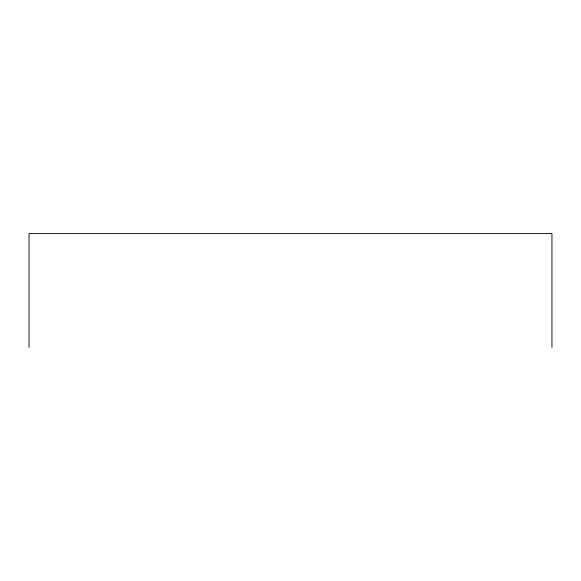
<?xml version="1.0" encoding="UTF-8"?>
<svg xmlns="http://www.w3.org/2000/svg" width="581" height="581" viewBox="0 0 581 581"><rect width="100%" height="100%" fill="white"/><g stroke="black" fill="none" stroke-linecap="round" stroke-linejoin="round"><path stroke-width="0.87" d="M551.95 347.38L551.95 233.62L29.05 233.62L29.05 347.38"/></g></svg>
